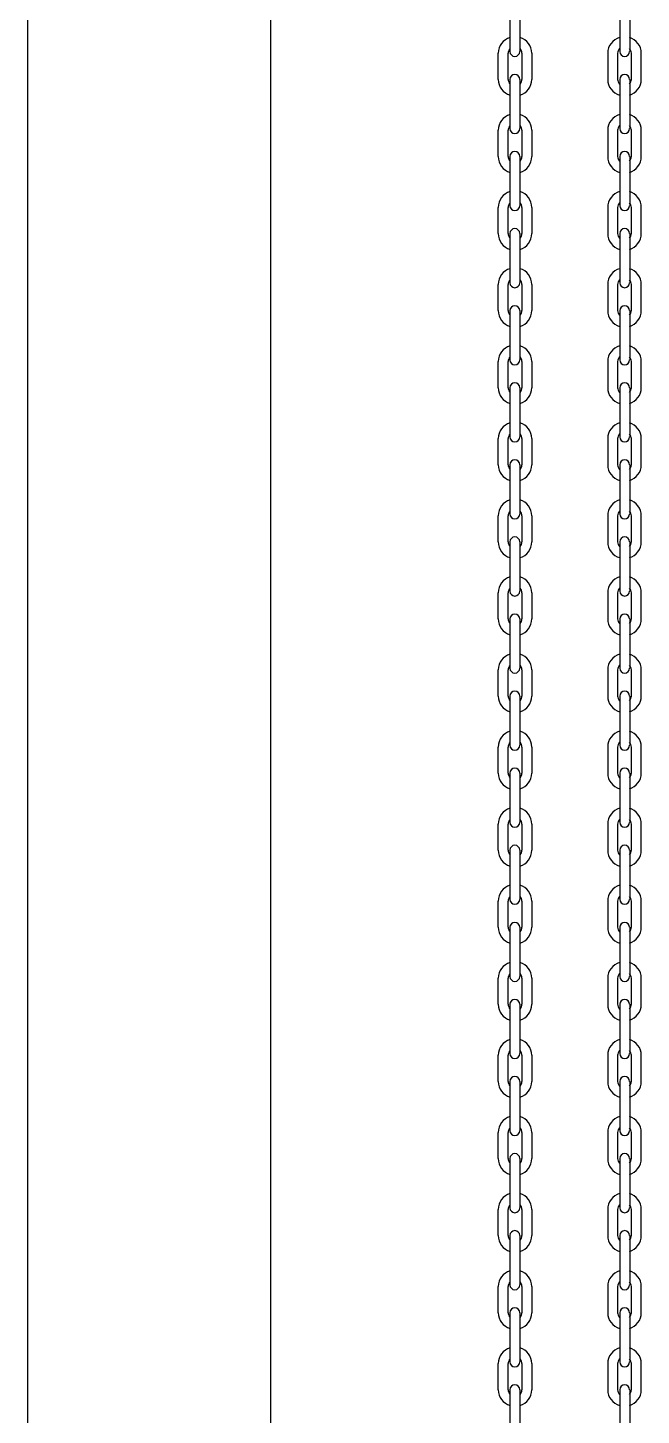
# Model space of a CAD drawing. Header units: millimetres. Extents: x 909 to 159266, y 137 to 21462.
# Drawn here: x 91008.1 to 91174.2, y 13258.9 to 13634.5 of the extents above; entities that cross this region are included whole.
import ezdxf

# ---------------------------------------------------------------- set-up
doc = ezdxf.new("R2010")
doc.units = ezdxf.units.MM
doc.header["$LTSCALE"] = 50
doc.header["$MEASUREMENT"] = 0
doc.layers.add('OHD Frame', color=2, linetype='Continuous')
doc.layers.add('OHD Track', color=4, linetype='Continuous')

msp = doc.modelspace()

# ---------------------------------------------------------------- linework, layer by layer
at = {"color": 7, "linetype": 'Continuous'}
for p, q in [((91138.62, 13641.44, 0), (91138.62, 13628.11, 0)), ((91141.29, 13641.44, 0), (91141.29, 13628.11, 0)), ((91168.37, 13641.44, 0), (91168.37, 13628.11, 0)), ((91171.04, 13641.44, 0), (91171.04, 13628.11, 0)), ((91135.49, 13620.58, 0), (91135.49, 13627.64, 0)), ((91138.16, 13620.58, 0), (91138.16, 13627.64, 0)), ((91141.89, 13627.64, 0), (91141.89, 13620.58, 0)), ((91144.56, 13627.64, 0), (91144.56, 13620.58, 0)), ((91165.1, 13627.64, 0), (91165.1, 13620.58, 0)), ((91167.77, 13627.64, 0), (91167.77, 13620.58, 0)), ((91171.5, 13620.58, 0), (91171.5, 13627.64, 0)), ((91174.17, 13620.58, 0), (91174.17, 13627.64, 0)), ((91138.62, 13620.58, 0), (91138.62, 13607.24, 0)), ((91141.29, 13620.58, 0), (91141.29, 13607.24, 0)), ((91168.37, 13620.58, 0), (91168.37, 13607.24, 0)), ((91171.04, 13620.58, 0), (91171.04, 13607.24, 0)), ((91135.49, 13599.71, 0), (91135.49, 13606.78, 0)), ((91138.16, 13599.71, 0), (91138.16, 13606.78, 0)), ((91141.89, 13606.78, 0), (91141.89, 13599.71, 0)), ((91144.56, 13606.78, 0), (91144.56, 13599.71, 0)), ((91165.1, 13606.78, 0), (91165.1, 13599.71, 0)), ((91167.77, 13606.78, 0), (91167.77, 13599.71, 0)), ((91171.5, 13599.71, 0), (91171.5, 13606.78, 0)), ((91174.17, 13599.71, 0), (91174.17, 13606.78, 0)), ((91138.62, 13599.71, 0), (91138.62, 13586.38, 0)), ((91141.29, 13599.71, 0), (91141.29, 13586.38, 0)), ((91168.37, 13599.71, 0), (91168.37, 13586.38, 0)), ((91171.04, 13599.71, 0), (91171.04, 13586.38, 0)), ((91135.49, 13578.84, 0), (91135.49, 13585.91, 0)), ((91138.16, 13578.84, 0), (91138.16, 13585.91, 0)), ((91141.89, 13585.91, 0), (91141.89, 13578.84, 0)), ((91144.56, 13585.91, 0), (91144.56, 13578.84, 0)), ((91165.1, 13585.91, 0), (91165.1, 13578.84, 0)), ((91167.77, 13585.91, 0), (91167.77, 13578.84, 0)), ((91171.5, 13578.84, 0), (91171.5, 13585.91, 0)), ((91174.17, 13578.84, 0), (91174.17, 13585.91, 0)), ((91138.62, 13578.84, 0), (91138.62, 13565.51, 0)), ((91141.29, 13578.84, 0), (91141.29, 13565.51, 0)), ((91168.37, 13578.84, 0), (91168.37, 13565.51, 0)), ((91171.04, 13578.84, 0), (91171.04, 13565.51, 0)), ((91135.49, 13557.98, 0), (91135.49, 13565.04, 0)), ((91138.16, 13557.98, 0), (91138.16, 13565.04, 0)), ((91141.89, 13565.04, 0), (91141.89, 13557.98, 0)), ((91144.56, 13565.04, 0), (91144.56, 13557.98, 0)), ((91165.1, 13565.04, 0), (91165.1, 13557.98, 0)), ((91167.77, 13565.04, 0), (91167.77, 13557.98, 0)), ((91171.5, 13557.98, 0), (91171.5, 13565.04, 0)), ((91174.17, 13557.98, 0), (91174.17, 13565.04, 0)), ((91138.62, 13557.98, 0), (91138.62, 13544.64, 0)), ((91141.29, 13557.98, 0), (91141.29, 13544.64, 0)), ((91168.37, 13557.98, 0), (91168.37, 13544.64, 0)), ((91171.04, 13557.98, 0), (91171.04, 13544.64, 0)), ((91135.49, 13537.11, 0), (91135.49, 13544.18, 0)), ((91138.16, 13537.11, 0), (91138.16, 13544.18, 0)), ((91141.89, 13544.18, 0), (91141.89, 13537.11, 0)), ((91144.56, 13544.18, 0), (91144.56, 13537.11, 0)), ((91165.1, 13544.18, 0), (91165.1, 13537.11, 0)), ((91167.77, 13544.18, 0), (91167.77, 13537.11, 0)), ((91171.5, 13537.11, 0), (91171.5, 13544.18, 0)), ((91174.17, 13537.11, 0), (91174.17, 13544.18, 0)), ((91138.62, 13537.11, 0), (91138.62, 13523.78, 0)), ((91141.29, 13537.11, 0), (91141.29, 13523.78, 0)), ((91168.37, 13537.11, 0), (91168.37, 13523.78, 0)), ((91171.04, 13537.11, 0), (91171.04, 13523.78, 0)), ((91135.49, 13516.24, 0), (91135.49, 13523.31, 0)), ((91138.16, 13516.24, 0), (91138.16, 13523.31, 0)), ((91141.89, 13523.31, 0), (91141.89, 13516.24, 0)), ((91144.56, 13523.31, 0), (91144.56, 13516.24, 0)), ((91165.1, 13523.31, 0), (91165.1, 13516.24, 0)), ((91167.77, 13523.31, 0), (91167.77, 13516.24, 0)), ((91171.5, 13516.24, 0), (91171.5, 13523.31, 0)), ((91174.17, 13516.24, 0), (91174.17, 13523.31, 0)), ((91138.62, 13516.24, 0), (91138.62, 13502.91, 0)), ((91141.29, 13516.24, 0), (91141.29, 13502.91, 0)), ((91168.37, 13516.24, 0), (91168.37, 13502.91, 0)), ((91171.04, 13516.24, 0), (91171.04, 13502.91, 0)), ((91135.49, 13495.38, 0), (91135.49, 13502.44, 0)), ((91138.16, 13495.38, 0), (91138.16, 13502.44, 0)), ((91141.89, 13502.44, 0), (91141.89, 13495.38, 0)), ((91144.56, 13502.44, 0), (91144.56, 13495.38, 0)), ((91165.1, 13502.44, 0), (91165.1, 13495.38, 0)), ((91167.77, 13502.44, 0), (91167.77, 13495.38, 0)), ((91171.5, 13495.38, 0), (91171.5, 13502.44, 0)), ((91174.17, 13495.38, 0), (91174.17, 13502.44, 0)), ((91138.62, 13495.38, 0), (91138.62, 13482.04, 0)), ((91141.29, 13495.38, 0), (91141.29, 13482.04, 0)), ((91168.37, 13495.38, 0), (91168.37, 13482.04, 0)), ((91171.04, 13495.38, 0), (91171.04, 13482.04, 0)), ((91135.49, 13474.51, 0), (91135.49, 13481.58, 0)), ((91138.16, 13474.51, 0), (91138.16, 13481.58, 0)), ((91141.89, 13481.58, 0), (91141.89, 13474.51, 0)), ((91144.56, 13481.58, 0), (91144.56, 13474.51, 0)), ((91165.1, 13481.58, 0), (91165.1, 13474.51, 0)), ((91167.77, 13481.58, 0), (91167.77, 13474.51, 0)), ((91171.5, 13474.51, 0), (91171.5, 13481.58, 0)), ((91174.17, 13474.51, 0), (91174.17, 13481.58, 0)), ((91138.62, 13474.51, 0), (91138.62, 13461.18, 0)), ((91141.29, 13474.51, 0), (91141.29, 13461.18, 0)), ((91168.37, 13474.51, 0), (91168.37, 13461.18, 0)), ((91171.04, 13474.51, 0), (91171.04, 13461.18, 0)), ((91135.49, 13453.64, 0), (91135.49, 13460.71, 0)), ((91138.16, 13453.64, 0), (91138.16, 13460.71, 0)), ((91141.89, 13460.71, 0), (91141.89, 13453.64, 0)), ((91144.56, 13460.71, 0), (91144.56, 13453.64, 0)), ((91165.1, 13460.71, 0), (91165.1, 13453.64, 0)), ((91167.77, 13460.71, 0), (91167.77, 13453.64, 0)), ((91171.5, 13453.64, 0), (91171.5, 13460.71, 0)), ((91174.17, 13453.64, 0), (91174.17, 13460.71, 0)), ((91138.62, 13453.64, 0), (91138.62, 13440.31, 0)), ((91141.29, 13453.64, 0), (91141.29, 13440.31, 0)), ((91168.37, 13453.64, 0), (91168.37, 13440.31, 0)), ((91171.04, 13453.64, 0), (91171.04, 13440.31, 0)), ((91135.49, 13432.78, 0), (91135.49, 13439.84, 0)), ((91138.16, 13432.78, 0), (91138.16, 13439.84, 0)), ((91141.89, 13439.84, 0), (91141.89, 13432.78, 0)), ((91144.56, 13439.84, 0), (91144.56, 13432.78, 0)), ((91165.1, 13439.84, 0), (91165.1, 13432.78, 0)), ((91167.77, 13439.84, 0), (91167.77, 13432.78, 0)), ((91171.5, 13432.78, 0), (91171.5, 13439.84, 0)), ((91174.17, 13432.78, 0), (91174.17, 13439.84, 0)), ((91138.62, 13432.78, 0), (91138.62, 13419.44, 0)), ((91141.29, 13432.78, 0), (91141.29, 13419.44, 0)), ((91168.37, 13432.78, 0), (91168.37, 13419.44, 0)), ((91171.04, 13432.78, 0), (91171.04, 13419.44, 0)), ((91135.49, 13411.91, 0), (91135.49, 13418.98, 0)), ((91138.16, 13411.91, 0), (91138.16, 13418.98, 0)), ((91141.89, 13418.98, 0), (91141.89, 13411.91, 0)), ((91144.56, 13418.98, 0), (91144.56, 13411.91, 0)), ((91165.1, 13418.98, 0), (91165.1, 13411.91, 0)), ((91167.77, 13418.98, 0), (91167.77, 13411.91, 0)), ((91171.5, 13411.91, 0), (91171.5, 13418.98, 0)), ((91174.17, 13411.91, 0), (91174.17, 13418.98, 0)), ((91138.62, 13411.91, 0), (91138.62, 13398.58, 0)), ((91141.29, 13411.91, 0), (91141.29, 13398.58, 0)), ((91168.37, 13411.91, 0), (91168.37, 13398.58, 0)), ((91171.04, 13411.91, 0), (91171.04, 13398.58, 0)), ((91135.49, 13391.04, 0), (91135.49, 13398.11, 0)), ((91138.16, 13391.04, 0), (91138.16, 13398.11, 0)), ((91141.89, 13398.11, 0), (91141.89, 13391.04, 0)), ((91144.56, 13398.11, 0), (91144.56, 13391.04, 0)), ((91165.1, 13398.11, 0), (91165.1, 13391.04, 0)), ((91167.77, 13398.11, 0), (91167.77, 13391.04, 0)), ((91171.5, 13391.04, 0), (91171.5, 13398.11, 0)), ((91174.17, 13391.04, 0), (91174.17, 13398.11, 0)), ((91138.62, 13391.04, 0), (91138.62, 13377.71, 0)), ((91141.29, 13391.04, 0), (91141.29, 13377.71, 0)), ((91168.37, 13391.04, 0), (91168.37, 13377.71, 0)), ((91171.04, 13391.04, 0), (91171.04, 13377.71, 0)), ((91135.49, 13370.18, 0), (91135.49, 13377.24, 0)), ((91138.16, 13370.18, 0), (91138.16, 13377.24, 0)), ((91141.89, 13377.24, 0), (91141.89, 13370.18, 0)), ((91144.56, 13377.24, 0), (91144.56, 13370.18, 0)), ((91165.1, 13377.24, 0), (91165.1, 13370.18, 0)), ((91167.77, 13377.24, 0), (91167.77, 13370.18, 0)), ((91171.5, 13370.18, 0), (91171.5, 13377.24, 0)), ((91174.17, 13370.18, 0), (91174.17, 13377.24, 0)), ((91138.62, 13370.18, 0), (91138.62, 13356.84, 0)), ((91141.29, 13370.18, 0), (91141.29, 13356.84, 0)), ((91168.37, 13370.18, 0), (91168.37, 13356.84, 0)), ((91171.04, 13370.18, 0), (91171.04, 13356.84, 0)), ((91135.49, 13349.31, 0), (91135.49, 13356.38, 0)), ((91138.16, 13349.31, 0), (91138.16, 13356.38, 0)), ((91141.89, 13356.38, 0), (91141.89, 13349.31, 0)), ((91144.56, 13356.38, 0), (91144.56, 13349.31, 0)), ((91165.1, 13356.38, 0), (91165.1, 13349.31, 0)), ((91167.77, 13356.38, 0), (91167.77, 13349.31, 0)), ((91171.5, 13349.31, 0), (91171.5, 13356.38, 0)), ((91174.17, 13349.31, 0), (91174.17, 13356.38, 0)), ((91138.62, 13349.31, 0), (91138.62, 13335.98, 0)), ((91141.29, 13349.31, 0), (91141.29, 13335.98, 0)), ((91168.37, 13349.31, 0), (91168.37, 13335.98, 0)), ((91171.04, 13349.31, 0), (91171.04, 13335.98, 0)), ((91135.49, 13328.44, 0), (91135.49, 13335.51, 0)), ((91138.16, 13328.44, 0), (91138.16, 13335.51, 0)), ((91141.89, 13335.51, 0), (91141.89, 13328.44, 0)), ((91144.56, 13335.51, 0), (91144.56, 13328.44, 0)), ((91165.1, 13335.51, 0), (91165.1, 13328.44, 0)), ((91167.77, 13335.51, 0), (91167.77, 13328.44, 0)), ((91171.5, 13328.44, 0), (91171.5, 13335.51, 0)), ((91174.17, 13328.44, 0), (91174.17, 13335.51, 0)), ((91138.62, 13328.44, 0), (91138.62, 13315.11, 0)), ((91141.29, 13328.44, 0), (91141.29, 13315.11, 0)), ((91168.37, 13328.44, 0), (91168.37, 13315.11, 0)), ((91171.04, 13328.44, 0), (91171.04, 13315.11, 0)), ((91135.49, 13307.58, 0), (91135.49, 13314.64, 0)), ((91138.16, 13307.58, 0), (91138.16, 13314.64, 0)), ((91141.89, 13314.64, 0), (91141.89, 13307.58, 0)), ((91144.56, 13314.64, 0), (91144.56, 13307.58, 0)), ((91165.1, 13314.64, 0), (91165.1, 13307.58, 0)), ((91167.77, 13314.64, 0), (91167.77, 13307.58, 0)), ((91171.5, 13307.58, 0), (91171.5, 13314.64, 0)), ((91174.17, 13307.58, 0), (91174.17, 13314.64, 0)), ((91138.62, 13307.58, 0), (91138.62, 13294.24, 0)), ((91141.29, 13307.58, 0), (91141.29, 13294.24, 0)), ((91168.37, 13307.58, 0), (91168.37, 13294.24, 0)), ((91171.04, 13307.58, 0), (91171.04, 13294.24, 0)), ((91135.49, 13286.71, 0), (91135.49, 13293.78, 0)), ((91138.16, 13286.71, 0), (91138.16, 13293.78, 0)), ((91141.89, 13293.78, 0), (91141.89, 13286.71, 0)), ((91144.56, 13293.78, 0), (91144.56, 13286.71, 0)), ((91165.1, 13293.78, 0), (91165.1, 13286.71, 0)), ((91167.77, 13293.78, 0), (91167.77, 13286.71, 0)), ((91171.5, 13286.71, 0), (91171.5, 13293.78, 0)), ((91174.17, 13286.71, 0), (91174.17, 13293.78, 0)), ((91138.62, 13286.71, 0), (91138.62, 13273.38, 0)), ((91141.29, 13286.71, 0), (91141.29, 13273.38, 0)), ((91168.37, 13286.71, 0), (91168.37, 13273.38, 0)), ((91171.04, 13286.71, 0), (91171.04, 13273.38, 0)), ((91135.49, 13265.84, 0), (91135.49, 13272.91, 0)), ((91138.16, 13265.84, 0), (91138.16, 13272.91, 0)), ((91141.89, 13272.91, 0), (91141.89, 13265.84, 0)), ((91144.56, 13272.91, 0), (91144.56, 13265.84, 0)), ((91165.1, 13272.91, 0), (91165.1, 13265.84, 0)), ((91167.77, 13272.91, 0), (91167.77, 13265.84, 0)), ((91171.5, 13265.84, 0), (91171.5, 13272.91, 0)), ((91174.17, 13265.84, 0), (91174.17, 13272.91, 0)), ((91138.62, 13265.84, 0), (91138.62, 13252.51, 0)), ((91141.29, 13265.84, 0), (91141.29, 13252.51, 0)), ((91168.37, 13265.84, 0), (91168.37, 13252.51, 0)), ((91171.04, 13265.84, 0), (91171.04, 13252.51, 0))]:
    msp.add_line(p, q, dxfattribs=at)
for centre, radius, start, end in [((91139.96, 13627.64, 0), 4.47, 106.4768, 180), ((91140.09, 13627.64, 0), 4.47, 0, 73.5232), ((91169.57, 13627.64, 0), 4.47, 106.4768, 180), ((91169.7, 13627.64, 0), 4.47, 0, 73.5232), ((91139.96, 13627.64, 0), 1.8, 134.9422, 180), ((91139.96, 13628.11, 0), 1.33, 180, 0), ((91140.09, 13627.64, 0), 1.8, 0, 45.0578), ((91169.57, 13627.64, 0), 1.8, 134.9422, 180), ((91169.7, 13628.11, 0), 1.33, 180, 0), ((91169.7, 13627.64, 0), 1.8, 0, 45.0578), ((91139.96, 13620.58, 0), 4.47, 180, 253.5232), ((91139.96, 13620.58, 0), 1.8, 180, 225.0578), ((91139.96, 13620.58, 0), 1.33, 0, 180), ((91140.09, 13620.58, 0), 4.47, 286.4768, 0), ((91140.09, 13620.58, 0), 1.8, 314.9422, 0), ((91169.57, 13620.58, 0), 4.47, 180, 253.5232), ((91169.57, 13620.58, 0), 1.8, 180, 225.0578), ((91169.7, 13620.58, 0), 1.33, 0, 180), ((91169.7, 13620.58, 0), 4.47, 286.4768, 0), ((91169.7, 13620.58, 0), 1.8, 314.9422, 0), ((91139.96, 13606.78, 0), 4.47, 106.4768, 180), ((91140.09, 13606.78, 0), 4.47, 0, 73.5232), ((91169.57, 13606.78, 0), 4.47, 106.4768, 180), ((91169.7, 13606.78, 0), 4.47, 0, 73.5232), ((91139.96, 13606.78, 0), 1.8, 134.9422, 180), ((91139.96, 13607.24, 0), 1.33, 180, 0), ((91140.09, 13606.78, 0), 1.8, 0, 45.0578), ((91169.57, 13606.78, 0), 1.8, 134.9422, 180), ((91169.7, 13607.24, 0), 1.33, 180, 0), ((91169.7, 13606.78, 0), 1.8, 0, 45.0578), ((91139.96, 13599.71, 0), 1.33, 0, 180), ((91169.7, 13599.71, 0), 1.33, 0, 180), ((91139.96, 13599.69, 0), 4.47, 180, 253.5232), ((91139.96, 13599.71, 0), 1.8, 180, 225.0578), ((91139.96, 13599.69, 0), 1.8, 180, 225.0578), ((91140.09, 13599.71, 0), 1.8, 314.9422, 0), ((91140.09, 13599.69, 0), 4.47, 286.4768, 0), ((91169.57, 13599.69, 0), 4.47, 180, 253.5232), ((91169.57, 13599.71, 0), 1.8, 180, 225.0578), ((91169.57, 13599.69, 0), 1.8, 180, 225.0578), ((91169.7, 13599.69, 0), 4.47, 286.4768, 0), ((91169.7, 13599.71, 0), 1.8, 314.9422, 0), ((91139.96, 13585.91, 0), 4.47, 106.4768, 180), ((91140.09, 13585.91, 0), 4.47, 0, 73.5232), ((91169.57, 13585.91, 0), 4.47, 106.4768, 180), ((91169.7, 13585.91, 0), 4.47, 0, 73.5232), ((91139.96, 13585.91, 0), 1.8, 134.9422, 180), ((91139.96, 13586.38, 0), 1.33, 180, 0), ((91140.09, 13585.91, 0), 1.8, 0, 45.0578), ((91169.57, 13585.91, 0), 1.8, 134.9422, 180), ((91169.7, 13586.38, 0), 1.33, 180, 0), ((91169.7, 13585.91, 0), 1.8, 0, 45.0578), ((91139.96, 13578.84, 0), 4.47, 180, 253.5232), ((91139.96, 13578.84, 0), 1.8, 180, 225.0578), ((91139.96, 13578.84, 0), 1.33, 0, 180), ((91140.09, 13578.84, 0), 4.47, 286.4768, 0), ((91140.09, 13578.84, 0), 1.8, 314.9422, 0), ((91169.57, 13578.84, 0), 4.47, 180, 253.5232), ((91169.57, 13578.84, 0), 1.8, 180, 225.0578), ((91169.7, 13578.84, 0), 1.33, 0, 180), ((91169.7, 13578.84, 0), 4.47, 286.4768, 0), ((91169.7, 13578.84, 0), 1.8, 314.9422, 0), ((91139.96, 13565.04, 0), 4.47, 106.4768, 180), ((91140.09, 13565.04, 0), 4.47, 0, 73.5232), ((91169.57, 13565.04, 0), 4.47, 106.4768, 180), ((91169.7, 13565.04, 0), 4.47, 0, 73.5232), ((91139.96, 13565.04, 0), 1.8, 134.9422, 180), ((91139.96, 13565.51, 0), 1.33, 180, 0), ((91140.09, 13565.04, 0), 1.8, 0, 45.0578), ((91169.57, 13565.04, 0), 1.8, 134.9422, 180), ((91169.7, 13565.51, 0), 1.33, 180, 0), ((91169.7, 13565.04, 0), 1.8, 0, 45.0578), ((91139.96, 13557.98, 0), 1.33, 0, 180), ((91169.7, 13557.98, 0), 1.33, 0, 180), ((91139.96, 13557.98, 0), 4.47, 180, 253.5232), ((91139.96, 13557.98, 0), 1.8, 180, 225.0578), ((91140.09, 13557.98, 0), 4.47, 286.4768, 0), ((91140.09, 13557.98, 0), 1.8, 314.9422, 0), ((91169.57, 13557.98, 0), 4.47, 180, 253.5232), ((91169.57, 13557.98, 0), 1.8, 180, 225.0578), ((91169.7, 13557.98, 0), 4.47, 286.4768, 0), ((91169.7, 13557.98, 0), 1.8, 314.9422, 0), ((91139.96, 13544.18, 0), 4.47, 106.4768, 180), ((91140.09, 13544.18, 0), 4.47, 0, 73.5232), ((91169.57, 13544.18, 0), 4.47, 106.4768, 180), ((91169.7, 13544.18, 0), 4.47, 0, 73.5232), ((91139.96, 13544.18, 0), 1.8, 134.9422, 180), ((91139.96, 13544.64, 0), 1.33, 180, 0), ((91140.09, 13544.18, 0), 1.8, 0, 45.0578), ((91169.57, 13544.18, 0), 1.8, 134.9422, 180), ((91169.7, 13544.64, 0), 1.33, 180, 0), ((91169.7, 13544.18, 0), 1.8, 0, 45.0578), ((91139.96, 13537.11, 0), 4.47, 180, 253.5232), ((91139.96, 13537.11, 0), 1.8, 180, 225.0578), ((91139.96, 13537.11, 0), 1.33, 0, 180), ((91140.09, 13537.11, 0), 4.47, 286.4768, 0), ((91140.09, 13537.11, 0), 1.8, 314.9422, 0), ((91169.57, 13537.11, 0), 4.47, 180, 253.5232), ((91169.57, 13537.11, 0), 1.8, 180, 225.0578), ((91169.7, 13537.11, 0), 1.33, 0, 180), ((91169.7, 13537.11, 0), 4.47, 286.4768, 0), ((91169.7, 13537.11, 0), 1.8, 314.9422, 0), ((91139.96, 13523.31, 0), 4.47, 106.4768, 180), ((91140.09, 13523.31, 0), 4.47, 0, 73.5232), ((91169.57, 13523.31, 0), 4.47, 106.4768, 180), ((91169.7, 13523.31, 0), 4.47, 0, 73.5232), ((91139.96, 13523.31, 0), 1.8, 134.9422, 180), ((91139.96, 13523.78, 0), 1.33, 180, 0), ((91140.09, 13523.31, 0), 1.8, 0, 45.0578), ((91169.57, 13523.31, 0), 1.8, 134.9422, 180), ((91169.7, 13523.78, 0), 1.33, 180, 0), ((91169.7, 13523.31, 0), 1.8, 0, 45.0578), ((91139.96, 13516.24, 0), 4.47, 180, 253.5232), ((91139.96, 13516.24, 0), 1.8, 180, 225.0578), ((91139.96, 13516.24, 0), 1.33, 0, 180), ((91140.09, 13516.24, 0), 4.47, 286.4768, 0), ((91140.09, 13516.24, 0), 1.8, 314.9422, 0), ((91169.57, 13516.24, 0), 4.47, 180, 253.5232), ((91169.57, 13516.24, 0), 1.8, 180, 225.0578), ((91169.7, 13516.24, 0), 1.33, 0, 180), ((91169.7, 13516.24, 0), 4.47, 286.4768, 0), ((91169.7, 13516.24, 0), 1.8, 314.9422, 0), ((91139.96, 13502.44, 0), 4.47, 106.4768, 180), ((91140.09, 13502.44, 0), 4.47, 0, 73.5232), ((91169.57, 13502.44, 0), 4.47, 106.4768, 180), ((91169.7, 13502.44, 0), 4.47, 0, 73.5232), ((91139.96, 13502.44, 0), 1.8, 134.9422, 180), ((91139.96, 13502.91, 0), 1.33, 180, 0), ((91140.09, 13502.44, 0), 1.8, 0, 45.0578), ((91169.57, 13502.44, 0), 1.8, 134.9422, 180), ((91169.7, 13502.91, 0), 1.33, 180, 0), ((91169.7, 13502.44, 0), 1.8, 0, 45.0578), ((91139.96, 13495.38, 0), 1.33, 0, 180), ((91169.7, 13495.38, 0), 1.33, 0, 180), ((91139.96, 13495.38, 0), 4.47, 180, 253.5232), ((91139.96, 13495.38, 0), 1.8, 180, 225.0578), ((91140.09, 13495.38, 0), 4.47, 286.4768, 0), ((91140.09, 13495.38, 0), 1.8, 314.9422, 0), ((91169.57, 13495.38, 0), 4.47, 180, 253.5232), ((91169.57, 13495.38, 0), 1.8, 180, 225.0578), ((91169.7, 13495.38, 0), 4.47, 286.4768, 0), ((91169.7, 13495.38, 0), 1.8, 314.9422, 0), ((91139.96, 13481.58, 0), 4.47, 106.4768, 180), ((91140.09, 13481.58, 0), 4.47, 0, 73.5232), ((91169.57, 13481.58, 0), 4.47, 106.4768, 180), ((91169.7, 13481.58, 0), 4.47, 0, 73.5232), ((91139.96, 13481.58, 0), 1.8, 134.9422, 180), ((91139.96, 13482.04, 0), 1.33, 180, 0), ((91140.09, 13481.58, 0), 1.8, 0, 45.0578), ((91169.57, 13481.58, 0), 1.8, 134.9422, 180), ((91169.7, 13482.04, 0), 1.33, 180, 0), ((91169.7, 13481.58, 0), 1.8, 0, 45.0578), ((91139.96, 13474.51, 0), 4.47, 180, 253.5232), ((91139.96, 13474.51, 0), 1.8, 180, 225.0578), ((91139.96, 13474.51, 0), 1.33, 0, 180), ((91140.09, 13474.51, 0), 4.47, 286.4768, 0), ((91140.09, 13474.51, 0), 1.8, 314.9422, 0), ((91169.57, 13474.51, 0), 4.47, 180, 253.5232), ((91169.57, 13474.51, 0), 1.8, 180, 225.0578), ((91169.7, 13474.51, 0), 1.33, 0, 180), ((91169.7, 13474.51, 0), 4.47, 286.4768, 0), ((91169.7, 13474.51, 0), 1.8, 314.9422, 0), ((91139.96, 13460.71, 0), 4.47, 106.4768, 180), ((91139.96, 13460.71, 0), 1.8, 134.9422, 180), ((91140.09, 13460.71, 0), 4.47, 0, 73.5232), ((91140.09, 13460.71, 0), 1.8, 0, 45.0578), ((91169.57, 13460.71, 0), 4.47, 106.4768, 180), ((91169.57, 13460.71, 0), 1.8, 134.9422, 180), ((91169.7, 13460.71, 0), 4.47, 0, 73.5232), ((91169.7, 13460.71, 0), 1.8, 0, 45.0578), ((91139.96, 13461.18, 0), 1.33, 180, 0), ((91169.7, 13461.18, 0), 1.33, 180, 0), ((91139.96, 13453.64, 0), 1.33, 0, 180), ((91169.7, 13453.64, 0), 1.33, 0, 180), ((91139.96, 13453.64, 0), 4.47, 180, 253.5232), ((91139.96, 13453.64, 0), 1.8, 180, 225.0578), ((91140.09, 13453.64, 0), 4.47, 286.4768, 0), ((91140.09, 13453.64, 0), 1.8, 314.9422, 0), ((91169.57, 13453.64, 0), 4.47, 180, 253.5232), ((91169.57, 13453.64, 0), 1.8, 180, 225.0578), ((91169.7, 13453.64, 0), 4.47, 286.4768, 0), ((91169.7, 13453.64, 0), 1.8, 314.9422, 0), ((91139.96, 13439.84, 0), 4.47, 106.4768, 180), ((91140.09, 13439.84, 0), 4.47, 0, 73.5232), ((91169.57, 13439.84, 0), 4.47, 106.4768, 180), ((91169.7, 13439.84, 0), 4.47, 0, 73.5232), ((91139.96, 13439.84, 0), 1.8, 134.9422, 180), ((91139.96, 13440.31, 0), 1.33, 180, 0), ((91140.09, 13439.84, 0), 1.8, 0, 45.0578), ((91169.57, 13439.84, 0), 1.8, 134.9422, 180), ((91169.7, 13440.31, 0), 1.33, 180, 0), ((91169.7, 13439.84, 0), 1.8, 0, 45.0578), ((91139.96, 13432.78, 0), 4.47, 180, 253.5232), ((91139.96, 13432.78, 0), 1.8, 180, 225.0578), ((91139.96, 13432.78, 0), 1.33, 0, 180), ((91140.09, 13432.78, 0), 4.47, 286.4768, 0), ((91140.09, 13432.78, 0), 1.8, 314.9422, 0), ((91169.57, 13432.78, 0), 4.47, 180, 253.5232), ((91169.57, 13432.78, 0), 1.8, 180, 225.0578), ((91169.7, 13432.78, 0), 1.33, 0, 180), ((91169.7, 13432.78, 0), 4.47, 286.4768, 0), ((91169.7, 13432.78, 0), 1.8, 314.9422, 0), ((91139.96, 13418.98, 0), 4.47, 106.4768, 180), ((91140.09, 13418.98, 0), 4.47, 0, 73.5232), ((91169.57, 13418.98, 0), 4.47, 106.4768, 180), ((91169.7, 13418.98, 0), 4.47, 0, 73.5232), ((91139.96, 13418.98, 0), 1.8, 134.9422, 180), ((91139.96, 13419.44, 0), 1.33, 180, 0), ((91140.09, 13418.98, 0), 1.8, 0, 45.0578), ((91169.57, 13418.98, 0), 1.8, 134.9422, 180), ((91169.7, 13419.44, 0), 1.33, 180, 0), ((91169.7, 13418.98, 0), 1.8, 0, 45.0578), ((91139.96, 13411.91, 0), 1.33, 0, 180), ((91169.7, 13411.91, 0), 1.33, 0, 180), ((91139.96, 13411.91, 0), 4.47, 180, 253.5232), ((91139.96, 13411.91, 0), 1.8, 180, 225.0578), ((91140.09, 13411.91, 0), 4.47, 286.4768, 0), ((91140.09, 13411.91, 0), 1.8, 314.9422, 0), ((91169.57, 13411.91, 0), 4.47, 180, 253.5232), ((91169.57, 13411.91, 0), 1.8, 180, 225.0578), ((91169.7, 13411.91, 0), 4.47, 286.4768, 0), ((91169.7, 13411.91, 0), 1.8, 314.9422, 0), ((91139.96, 13398.11, 0), 4.47, 106.4768, 180), ((91140.09, 13398.11, 0), 4.47, 0, 73.5232), ((91169.57, 13398.11, 0), 4.47, 106.4768, 180), ((91169.7, 13398.11, 0), 4.47, 0, 73.5232), ((91139.96, 13398.11, 0), 1.8, 134.9422, 180), ((91139.96, 13398.58, 0), 1.33, 180, 0), ((91140.09, 13398.11, 0), 1.8, 0, 45.0578), ((91169.57, 13398.11, 0), 1.8, 134.9422, 180), ((91169.7, 13398.58, 0), 1.33, 180, 0), ((91169.7, 13398.11, 0), 1.8, 0, 45.0578), ((91139.96, 13391.04, 0), 4.47, 180, 253.5232), ((91139.96, 13391.04, 0), 1.8, 180, 225.0578), ((91139.96, 13391.04, 0), 1.33, 0, 180), ((91140.09, 13391.04, 0), 4.47, 286.4768, 0), ((91140.09, 13391.04, 0), 1.8, 314.9422, 0), ((91169.57, 13391.04, 0), 4.47, 180, 253.5232), ((91169.57, 13391.04, 0), 1.8, 180, 225.0578), ((91169.7, 13391.04, 0), 1.33, 0, 180), ((91169.7, 13391.04, 0), 4.47, 286.4768, 0), ((91169.7, 13391.04, 0), 1.8, 314.9422, 0), ((91139.96, 13377.24, 0), 4.47, 106.4768, 180), ((91140.09, 13377.24, 0), 4.47, 0, 73.5232), ((91169.57, 13377.24, 0), 4.47, 106.4768, 180), ((91169.7, 13377.24, 0), 4.47, 0, 73.5232), ((91139.96, 13377.24, 0), 1.8, 134.9422, 180), ((91139.96, 13377.71, 0), 1.33, 180, 0), ((91140.09, 13377.24, 0), 1.8, 0, 45.0578), ((91169.57, 13377.24, 0), 1.8, 134.9422, 180), ((91169.7, 13377.71, 0), 1.33, 180, 0), ((91169.7, 13377.24, 0), 1.8, 0, 45.0578), ((91139.96, 13370.18, 0), 1.33, 0, 180), ((91169.7, 13370.18, 0), 1.33, 0, 180), ((91139.96, 13370.18, 0), 4.47, 180, 253.5232), ((91139.96, 13370.18, 0), 1.8, 180, 225.0578), ((91140.09, 13370.18, 0), 4.47, 286.4768, 0), ((91140.09, 13370.18, 0), 1.8, 314.9422, 0), ((91169.57, 13370.18, 0), 4.47, 180, 253.5232), ((91169.57, 13370.18, 0), 1.8, 180, 225.0578), ((91169.7, 13370.18, 0), 4.47, 286.4768, 0), ((91169.7, 13370.18, 0), 1.8, 314.9422, 0), ((91139.96, 13356.38, 0), 4.47, 106.4768, 180), ((91140.09, 13356.38, 0), 4.47, 0, 73.5232), ((91169.57, 13356.38, 0), 4.47, 106.4768, 180), ((91169.7, 13356.38, 0), 4.47, 0, 73.5232), ((91139.96, 13356.38, 0), 1.8, 134.9422, 180), ((91139.96, 13356.84, 0), 1.33, 180, 0), ((91140.09, 13356.38, 0), 1.8, 0, 45.0578), ((91169.57, 13356.38, 0), 1.8, 134.9422, 180), ((91169.7, 13356.84, 0), 1.33, 180, 0), ((91169.7, 13356.38, 0), 1.8, 0, 45.0578), ((91139.96, 13349.31, 0), 4.47, 180, 253.5232), ((91139.96, 13349.31, 0), 1.8, 180, 225.0578), ((91139.96, 13349.31, 0), 1.33, 0, 180), ((91140.09, 13349.31, 0), 4.47, 286.4768, 0), ((91140.09, 13349.31, 0), 1.8, 314.9422, 0), ((91169.57, 13349.31, 0), 4.47, 180, 253.5232), ((91169.57, 13349.31, 0), 1.8, 180, 225.0578), ((91169.7, 13349.31, 0), 1.33, 0, 180), ((91169.7, 13349.31, 0), 4.47, 286.4768, 0), ((91169.7, 13349.31, 0), 1.8, 314.9422, 0), ((91139.96, 13335.51, 0), 4.47, 106.4768, 180), ((91140.09, 13335.51, 0), 4.47, 0, 73.5232), ((91169.57, 13335.51, 0), 4.47, 106.4768, 180), ((91169.7, 13335.51, 0), 4.47, 0, 73.5232), ((91139.96, 13335.51, 0), 1.8, 134.9422, 180), ((91139.96, 13335.98, 0), 1.33, 180, 0), ((91140.09, 13335.51, 0), 1.8, 0, 45.0578), ((91169.57, 13335.51, 0), 1.8, 134.9422, 180), ((91169.7, 13335.98, 0), 1.33, 180, 0), ((91169.7, 13335.51, 0), 1.8, 0, 45.0578), ((91139.96, 13328.43, 0), 4.47, 180, 253.5232), ((91139.96, 13328.44, 0), 1.8, 180, 225.0578), ((91139.96, 13328.43, 0), 1.8, 180, 225.0578), ((91139.96, 13328.44, 0), 1.33, 0, 180), ((91140.09, 13328.44, 0), 1.8, 314.9422, 0), ((91140.09, 13328.43, 0), 4.47, 286.4768, 0), ((91169.57, 13328.43, 0), 4.47, 180, 253.5232), ((91169.57, 13328.44, 0), 1.8, 180, 225.0578), ((91169.57, 13328.43, 0), 1.8, 180, 225.0578), ((91169.7, 13328.44, 0), 1.33, 0, 180), ((91169.7, 13328.43, 0), 4.47, 286.4768, 0), ((91169.7, 13328.44, 0), 1.8, 314.9422, 0), ((91139.96, 13314.64, 0), 4.47, 106.4768, 180), ((91140.09, 13314.64, 0), 4.47, 0, 73.5232), ((91169.57, 13314.64, 0), 4.47, 106.4768, 180), ((91169.7, 13314.64, 0), 4.47, 0, 73.5232), ((91139.96, 13314.64, 0), 1.8, 134.9422, 180), ((91139.96, 13315.11, 0), 1.33, 180, 0), ((91140.09, 13314.64, 0), 1.8, 0, 45.0578), ((91169.57, 13314.64, 0), 1.8, 134.9422, 180), ((91169.7, 13315.11, 0), 1.33, 180, 0), ((91169.7, 13314.64, 0), 1.8, 0, 45.0578), ((91139.96, 13307.58, 0), 1.33, 0, 180), ((91169.7, 13307.58, 0), 1.33, 0, 180), ((91139.96, 13307.58, 0), 4.47, 180, 253.5232), ((91139.96, 13307.58, 0), 1.8, 180, 225.0578), ((91140.09, 13307.58, 0), 4.47, 286.4768, 0), ((91140.09, 13307.58, 0), 1.8, 314.9422, 0), ((91169.57, 13307.58, 0), 4.47, 180, 253.5232), ((91169.57, 13307.58, 0), 1.8, 180, 225.0578), ((91169.7, 13307.58, 0), 4.47, 286.4768, 0), ((91169.7, 13307.58, 0), 1.8, 314.9422, 0), ((91139.96, 13293.78, 0), 4.47, 106.4768, 180), ((91140.09, 13293.78, 0), 4.47, 0, 73.5232), ((91169.57, 13293.78, 0), 4.47, 106.4768, 180), ((91169.7, 13293.78, 0), 4.47, 0, 73.5232), ((91139.96, 13293.78, 0), 1.8, 134.9422, 180), ((91139.96, 13294.24, 0), 1.33, 180, 0), ((91140.09, 13293.78, 0), 1.8, 0, 45.0578), ((91169.57, 13293.78, 0), 1.8, 134.9422, 180), ((91169.7, 13294.24, 0), 1.33, 180, 0), ((91169.7, 13293.78, 0), 1.8, 0, 45.0578), ((91139.96, 13286.71, 0), 4.47, 180, 253.5232), ((91139.96, 13286.71, 0), 1.8, 180, 225.0578), ((91139.96, 13286.71, 0), 1.33, 0, 180), ((91140.09, 13286.71, 0), 4.47, 286.4768, 0), ((91140.09, 13286.71, 0), 1.8, 314.9422, 0), ((91169.57, 13286.71, 0), 4.47, 180, 253.5232), ((91169.57, 13286.71, 0), 1.8, 180, 225.0578), ((91169.7, 13286.71, 0), 1.33, 0, 180), ((91169.7, 13286.71, 0), 4.47, 286.4768, 0), ((91169.7, 13286.71, 0), 1.8, 314.9422, 0), ((91139.96, 13272.91, 0), 4.47, 106.4768, 180), ((91139.96, 13272.91, 0), 1.8, 134.9422, 180), ((91140.09, 13272.91, 0), 4.47, 0, 73.5232), ((91140.09, 13272.91, 0), 1.8, 0, 45.0578), ((91169.57, 13272.91, 0), 4.47, 106.4768, 180), ((91169.57, 13272.91, 0), 1.8, 134.9422, 180), ((91169.7, 13272.91, 0), 4.47, 0, 73.5232), ((91169.7, 13272.91, 0), 1.8, 0, 45.0578), ((91139.96, 13273.38, 0), 1.33, 180, 0), ((91169.7, 13273.38, 0), 1.33, 180, 0), ((91139.96, 13265.84, 0), 1.33, 0, 180), ((91169.7, 13265.84, 0), 1.33, 0, 180), ((91139.96, 13265.84, 0), 4.47, 180, 253.5232), ((91139.96, 13265.84, 0), 1.8, 180, 225.0578), ((91140.09, 13265.84, 0), 4.47, 286.4768, 0), ((91140.09, 13265.84, 0), 1.8, 314.9422, 0), ((91169.57, 13265.84, 0), 4.47, 180, 253.5232), ((91169.57, 13265.84, 0), 1.8, 180, 225.0578), ((91169.7, 13265.84, 0), 4.47, 286.4768, 0), ((91169.7, 13265.84, 0), 1.8, 314.9422, 0)]:
    msp.add_arc(centre, radius, start, end, dxfattribs=at)
at = {"layer": 'OHD Frame'}
msp.add_line((91073.84, 18361.2, 0), (91073.84, 10886.2, 0), dxfattribs=at)
at = {"layer": 'OHD Track'}
msp.add_line((91008.14, 10886.2, 0), (91008.14, 18092.54, 0), dxfattribs=at)

doc.saveas('drawing.dxf')
